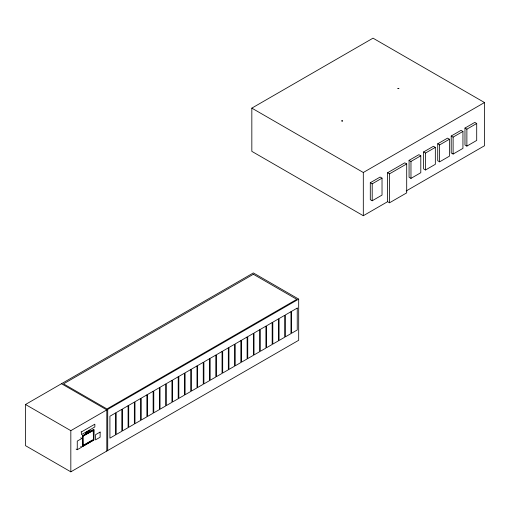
<?xml version="1.0" encoding="UTF-8"?>
<svg xmlns="http://www.w3.org/2000/svg" width="510" height="510" viewBox="0 0 510 510"><rect width="100%" height="100%" fill="white"/><g stroke="black" fill="none" stroke-linecap="round" stroke-linejoin="round"><path stroke-width="0.76" d="M387.619 201.686L387.619 172.731L404.793 162.811L406.7 163.914L406.7 192.869L389.525 202.789L387.619 201.686L363.311 215.724L251.832 151.355L251.832 108.133L373.02 38.167L484.5 102.529L484.5 145.752L406.17 190.976M251.832 108.133L363.311 172.495L484.5 102.529M370.298 182.727L380.122 177.053L382.028 178.156L382.028 195.088L372.204 200.761L370.298 199.659L370.298 182.727L372.204 183.829L382.028 178.156M409.071 160.344L418.889 154.67L420.795 155.773L420.795 172.705L410.971 178.379L409.071 177.276L409.071 160.344L410.971 161.447L420.795 155.773M423.606 151.948L433.43 146.281L435.336 147.377L435.336 164.316L425.512 169.983L423.606 168.887L423.606 151.948L425.512 153.051L435.336 147.377M437.714 143.807L447.538 138.133L449.444 139.23L449.444 156.168L439.62 161.836L437.714 160.739L437.714 143.807L439.62 144.904L449.444 139.23M451.21 136.017L461.034 130.343L462.94 131.44L462.94 148.378L453.116 154.045L451.21 152.949L451.21 136.017L453.116 137.113L462.94 131.44M464.973 128.067L474.797 122.394L476.703 123.496L476.703 140.428L466.879 146.102L464.973 144.999L464.973 128.067L466.879 129.164L476.703 123.496M387.619 172.731L389.525 173.827L406.7 163.914M25.5 404.494L253.362 272.939L298.688 299.115L298.688 340.278L70.826 471.833L25.5 445.663L25.5 404.494L70.826 430.663L298.688 299.115M81.536 431.868L94.841 424.186L94.841 426.947L81.536 434.628L81.205 431.677M85.744 432.512L90.13 430.268L90.13 431.39L85.744 433.634M83.022 435.585L84.348 434.82M85.674 434.055L89.652 431.753M90.978 430.988L92.967 429.841M82.359 435.967L93.885 429.611L93.885 439.964L82.62 446.467L93.885 439.964M82.76 436.197L93.483 430.306L93.483 439.735L83.022 445.772L82.76 436.197L93.483 430.306M83.417 445.249L92.571 439.958M76.117 449.055L77.259 449.712L81.861 447.053L80.727 446.397M61.48 383.724L106.807 409.893L106.807 451.063M93.885 429.611L93.63 439.818M93.483 439.735L93.228 430.159M80.727 437.79L81.861 438.447L77.259 441.105L77.259 449.712M466.879 129.164L466.879 146.102M453.116 137.113L453.116 154.045M439.62 144.904L439.62 161.836M425.512 153.051L425.512 169.983M410.971 161.447L410.971 178.379M389.525 173.827L389.525 202.789M372.204 183.829L372.204 200.761M363.311 172.495L363.311 215.724M107.712 409.371L107.712 450.54M85.992 432.658L85.992 433.781M83.022 436.35L83.022 445.772M82.62 436.114L82.62 446.467M70.826 430.663L70.826 471.833M341.687 120.915L342.65 120.953L341.687 120.915M397.902 88.459L398.865 88.498L397.902 88.459M253.362 274.259L63.52 383.858L106.972 408.95L296.814 299.344L253.362 274.259M115.56 412.972L109.918 416.23L109.918 438.147L115.56 434.89L115.56 412.972M121.826 409.351L116.184 412.609L116.184 434.526L121.826 431.269L121.826 409.351M128.093 405.737L122.445 408.994L122.445 430.912L128.093 427.654L128.093 405.737M134.353 402.122L128.711 405.38L128.711 427.297L134.353 424.039L134.353 402.122M140.62 398.501L134.978 401.759L134.978 423.676L140.62 420.418L140.62 398.501M146.886 394.887L141.244 398.144L141.244 420.061L146.886 416.804L146.886 394.887M153.147 391.266L147.505 394.53L147.505 416.447L153.147 413.189L153.147 391.266M159.413 387.651L153.771 390.909L153.771 412.826L159.413 409.568L159.413 387.651M165.68 384.036L160.038 387.294L160.038 409.211L165.68 405.954L165.68 384.036M171.947 380.415L166.298 383.679L166.298 405.597L171.947 402.333L171.947 380.415M178.207 376.801L172.565 380.058L172.565 401.976L178.207 398.718L178.207 376.801M184.473 373.186L178.831 376.444L178.831 398.361L184.473 395.103L184.473 373.186M190.74 369.565L185.092 372.823L185.092 394.74L190.74 391.482L190.74 369.565M197 365.95L191.358 369.208L191.358 391.125L197 387.868L197 365.95M203.267 362.336L197.625 365.594L197.625 387.511L203.267 384.253L203.267 362.336M209.534 358.715L203.892 361.972L203.892 383.89L209.534 380.632L209.534 358.715M215.8 355.1L210.152 358.358L210.152 380.275L215.8 377.017L215.8 355.1M222.06 351.486L216.418 354.743L216.418 376.661L222.06 373.403L222.06 351.486M228.327 347.865L222.685 351.122L222.685 373.039L228.327 369.782L228.327 347.865M234.594 344.25L228.945 347.508L228.945 369.425L234.594 366.167L234.594 344.25M240.854 340.629L235.212 343.893L235.212 365.81L240.854 362.546L240.854 340.629M247.12 337.014L241.479 340.272L241.479 362.189L247.12 358.932L247.12 337.014M253.387 333.4L247.745 336.657L247.745 358.575L253.387 355.317L253.387 333.4M259.647 329.779L254.005 333.036L254.005 354.954L259.647 351.696L259.647 329.779M265.914 326.164L260.272 329.422L260.272 351.339L265.914 348.081L265.914 326.164M272.181 322.549L266.539 325.807L266.539 347.724L272.181 344.467L272.181 322.549M278.447 318.928L272.799 322.186L272.799 344.103L278.447 340.846L278.447 318.928M284.707 315.314L279.066 318.572L279.066 340.489L284.707 337.231L284.707 315.314M290.974 311.699L285.332 314.957L285.332 336.874L290.974 333.617L290.974 311.699M297.241 308.078L291.592 311.336L291.592 333.253L297.241 329.995L297.241 308.078M100.113 432.072L95.517 434.724L95.517 439.875L100.113 437.223L100.113 432.072"/></g></svg>
